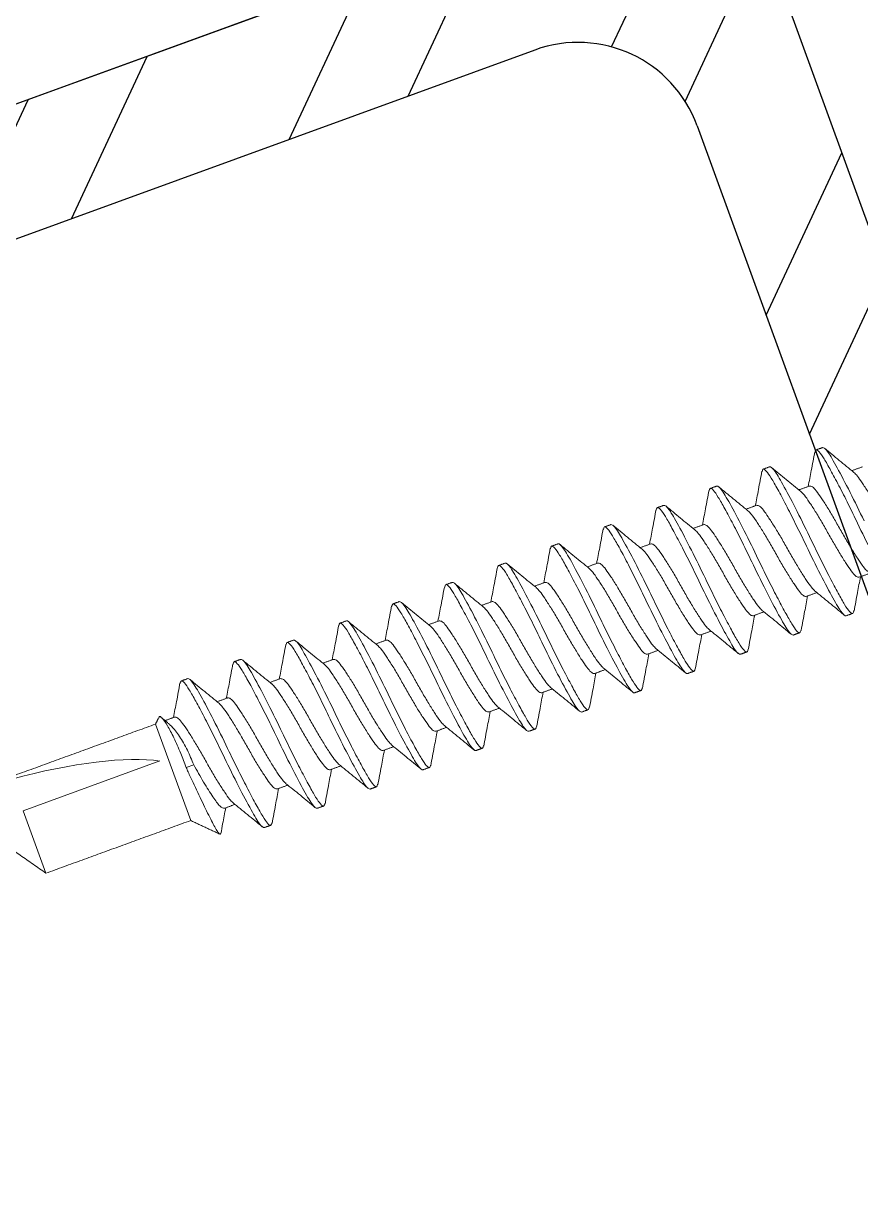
# Model space of a CAD drawing. Header units: inches. Extents: x -154 to 13, y 2 to 55.
# Drawn here: x -141.984 to -141.157, y 32.151 to 33.295 of the extents above; entities that cross this region are included whole.
import ezdxf

# ---------------------------------------------------------------- set-up
doc = ezdxf.new("R2010")
doc.units = ezdxf.units.IN
doc.header["$LTSCALE"] = 2
doc.header["$MEASUREMENT"] = 0
doc.layers.get('0').update_dxf_attribs({"linetype": 'CONTINUOUS'})
doc.layers.add('pattern', color=9, linetype='CONTINUOUS')
doc.layers.add('VELUX_Skylight', color=7, linetype='CONTINUOUS')

# ---------------------------------------------------------------- blocks, each defined once
blk = doc.blocks.new('A$C542E2BF1')
at = {"color": 7, "linetype": 'Continuous', "lineweight": 30}
blk.add_line((0, 0), (2.2335, 0), dxfattribs=at)
blk = doc.blocks.new('A$C4C6D32D1')
at = {"color": 7, "lineweight": 0}
for p, q in [((-1.5625, 0.0507), (-1.5625, -0.0506)), ((-1.7145, 0.015), (-1.7145, -0.0506)), ((-1.5709, 0.015), (-1.7145, 0.015)), ((-1.5488, 0), (-1.5409, 0))]:
    blk.add_line(p, q, dxfattribs=at)
blk.add_ellipse((-1.7399, 0), major_axis=(-0.1906, 0.0098), ratio=0.260774, start_param=3.63627, end_param=4.592496, dxfattribs=at)
for points, knots in [([(-1.526, 0.0806), (-1.5291, 0.0752), (-1.535, 0.0652), (-1.541, 0.0553), (-1.5438, 0.0507)], [0, 0, 0, 0, 0.5342641, 1, 1, 1, 1]), ([(-1.526, 0.08), (-1.5254, 0.0809), (-1.524, 0.0831), (-1.5218, 0.08), (-1.5197, 0.0718), (-1.5175, 0.0587), (-1.515, 0.0415), (-1.5126, 0.0214), (-1.5111, 0.007), (-1.5104, 0)], [0, 0, 0, 0, 0.106327, 0.257915, 0.404218, 0.550521, 0.702109, 0.853697, 1, 1, 1, 1]), ([(-1.5174, 0.082), (-1.5161, 0.082), (-1.5149, 0.0797), (-1.5133, 0.0736), (-1.5128, 0.0712), (-1.5117, 0.0654), (-1.5111, 0.062), (-1.5094, 0.0507), (-1.5081, 0.0413), (-1.5057, 0.021), (-1.5045, 0.0103), (-1.5035, 0)], [0, 0, 0, 0, 0.25, 0.25, 0.375, 0.375, 0.5, 0.5, 0.75, 0.75, 1, 1, 1, 1]), ([(-1.4964, 0.0481), (-1.4996, 0.0535), (-1.5061, 0.0642), (-1.5124, 0.0751), (-1.5156, 0.0805)], [0, 0, 0, 0, 0.496989, 1, 1, 1, 1]), ([(-1.4704, 0.0806), (-1.4736, 0.0753), (-1.4795, 0.0652), (-1.4854, 0.0553), (-1.4882, 0.0507)], [0, 0, 0, 0, 0.5340641, 1, 1, 1, 1]), ([(-1.4704, 0.08), (-1.4699, 0.0809), (-1.4685, 0.0831), (-1.4663, 0.08), (-1.4641, 0.0718), (-1.4619, 0.0587), (-1.4595, 0.0415), (-1.457, 0.0214), (-1.4555, 0.007), (-1.4548, 0)], [0, 0, 0, 0, 0.105932, 0.257587, 0.403955, 0.550322, 0.701977, 0.853633, 1, 1, 1, 1]), ([(-1.4618, 0.082), (-1.4606, 0.082), (-1.4593, 0.0797), (-1.4577, 0.0736), (-1.4572, 0.0712), (-1.4561, 0.0654), (-1.4556, 0.062), (-1.4538, 0.0507), (-1.4525, 0.0413), (-1.4501, 0.021), (-1.4489, 0.0103), (-1.4479, 0)], [0, 0, 0, 0, 0.25, 0.25, 0.375, 0.375, 0.5, 0.5, 0.75, 0.75, 1, 1, 1, 1]), ([(-1.4408, 0.0481), (-1.444, 0.0535), (-1.4505, 0.0642), (-1.4569, 0.0751), (-1.4601, 0.0805)], [0, 0, 0, 0, 0.496935, 1, 1, 1, 1]), ([(-1.4149, 0.0806), (-1.418, 0.0753), (-1.4239, 0.0652), (-1.4299, 0.0553), (-1.4326, 0.0507)], [0, 0, 0, 0, 0.533864, 1, 1, 1, 1]), ([(-1.4149, 0.08), (-1.4143, 0.0809), (-1.4129, 0.0831), (-1.4107, 0.08), (-1.4085, 0.0718), (-1.4064, 0.0587), (-1.4039, 0.0415), (-1.4014, 0.0214), (-1.4, 0.007), (-1.3993, 0)], [0, 0, 0, 0, 0.105536, 0.257259, 0.403691, 0.550123, 0.701845, 0.853568, 1, 1, 1, 1]), ([(-1.4063, 0.082), (-1.405, 0.082), (-1.4038, 0.0797), (-1.4021, 0.0736), (-1.4016, 0.0712), (-1.4006, 0.0654), (-1.4, 0.062), (-1.3983, 0.0507), (-1.397, 0.0413), (-1.3945, 0.021), (-1.3934, 0.0103), (-1.3924, 0)], [0, 0, 0, 0, 0.25, 0.25, 0.375, 0.375, 0.5, 0.5, 0.75, 0.75, 1, 1, 1, 1]), ([(-1.3853, 0.0481), (-1.3885, 0.0535), (-1.3949, 0.0641), (-1.4012, 0.0749), (-1.4044, 0.0803)], [0, 0, 0, 0, 0.497564, 1, 1, 1, 1]), ([(-1.3593, 0.0806), (-1.3624, 0.0753), (-1.3683, 0.0652), (-1.3743, 0.0553), (-1.3771, 0.0507)], [0, 0, 0, 0, 0.5338093, 1, 1, 1, 1]), ([(-1.3593, 0.08), (-1.3587, 0.0809), (-1.3574, 0.0831), (-1.3551, 0.08), (-1.353, 0.0718), (-1.3508, 0.0587), (-1.3483, 0.0415), (-1.3459, 0.0214), (-1.3444, 0.007), (-1.3437, 0)], [0, 0, 0, 0, 0.105263, 0.257032, 0.403509, 0.549986, 0.701754, 0.853523, 1, 1, 1, 1]), ([(-1.3507, 0.082), (-1.3495, 0.082), (-1.3482, 0.0797), (-1.3466, 0.0736), (-1.3461, 0.0712), (-1.345, 0.0654), (-1.3445, 0.062), (-1.3427, 0.0507), (-1.3414, 0.0413), (-1.339, 0.021), (-1.3378, 0.0103), (-1.3368, 0)], [0, 0, 0, 0, 0.25, 0.25, 0.375, 0.375, 0.5, 0.5, 0.75, 0.75, 1, 1, 1, 1]), ([(-1.3298, 0.0482), (-1.3329, 0.0535), (-1.3393, 0.0642), (-1.3456, 0.0749), (-1.3488, 0.0803)], [0, 0, 0, 0, 0.497802, 1, 1, 1, 1]), ([(-1.3037, 0.0806), (-1.3069, 0.0753), (-1.3128, 0.0652), (-1.3187, 0.0553), (-1.3215, 0.0507)], [0, 0, 0, 0, 0.5337712, 1, 1, 1, 1]), ([(-1.3037, 0.08), (-1.3032, 0.0809), (-1.3018, 0.0831), (-1.2996, 0.08), (-1.2974, 0.0718), (-1.2952, 0.0587), (-1.2928, 0.0415), (-1.2903, 0.0214), (-1.2889, 0.007), (-1.2881, 0)], [0, 0, 0, 0, 0.105006, 0.256818, 0.403337, 0.549856, 0.701669, 0.853481, 1, 1, 1, 1]), ([(-1.2951, 0.082), (-1.2939, 0.082), (-1.2927, 0.0797), (-1.291, 0.0736), (-1.2905, 0.0712), (-1.2895, 0.0654), (-1.2889, 0.062), (-1.2871, 0.0507), (-1.2859, 0.0413), (-1.2834, 0.021), (-1.2823, 0.0103), (-1.2812, 0)], [0, 0, 0, 0, 0.25, 0.25, 0.375, 0.375, 0.5, 0.5, 0.75, 0.75, 1, 1, 1, 1]), ([(-1.2743, 0.0484), (-1.2775, 0.0536), (-1.2838, 0.0642), (-1.2901, 0.0749), (-1.2933, 0.0803)], [0, 0, 0, 0, 0.498047, 1, 1, 1, 1]), ([(-1.2482, 0.0806), (-1.2513, 0.0753), (-1.2572, 0.0652), (-1.2632, 0.0553), (-1.266, 0.0507)], [0, 0, 0, 0, 0.533737, 1, 1, 1, 1]), ([(-1.2482, 0.08), (-1.2476, 0.0809), (-1.2462, 0.0831), (-1.244, 0.08), (-1.2419, 0.0718), (-1.2397, 0.0587), (-1.2372, 0.0415), (-1.2348, 0.0214), (-1.2333, 0.007), (-1.2326, 0)], [0, 0, 0, 0, 0.104754, 0.256609, 0.403169, 0.54973, 0.701585, 0.85344, 1, 1, 1, 1]), ([(-1.2396, 0.082), (-1.2383, 0.082), (-1.2371, 0.0797), (-1.2355, 0.0736), (-1.235, 0.0712), (-1.2339, 0.0654), (-1.2333, 0.062), (-1.2316, 0.0507), (-1.2303, 0.0413), (-1.2279, 0.021), (-1.2267, 0.0103), (-1.2257, 0)], [0, 0, 0, 0, 0.25, 0.25, 0.375, 0.375, 0.5, 0.5, 0.75, 0.75, 1, 1, 1, 1]), ([(-1.2188, 0.0485), (-1.222, 0.0538), (-1.2283, 0.0644), (-1.2346, 0.075), (-1.2378, 0.0804)], [0, 0, 0, 0, 0.498225, 1, 1, 1, 1]), ([(-1.1926, 0.0806), (-1.1957, 0.0753), (-1.2017, 0.0653), (-1.2076, 0.0553), (-1.2104, 0.0507)], [0, 0, 0, 0, 0.533706, 1, 1, 1, 1]), ([(-1.1926, 0.08), (-1.192, 0.0809), (-1.1907, 0.0831), (-1.1885, 0.08), (-1.1863, 0.0718), (-1.1841, 0.0587), (-1.1817, 0.0415), (-1.1792, 0.0214), (-1.1777, 0.007), (-1.177, 0)], [0, 0, 0, 0, 0.104508, 0.256404, 0.403005, 0.549606, 0.701503, 0.853399, 1, 1, 1, 1]), ([(-1.184, 0.082), (-1.1828, 0.082), (-1.1815, 0.0797), (-1.1799, 0.0736), (-1.1794, 0.0712), (-1.1783, 0.0654), (-1.1778, 0.062), (-1.176, 0.0507), (-1.1747, 0.0413), (-1.1723, 0.021), (-1.1711, 0.0103), (-1.1701, 0)], [0, 0, 0, 0, 0.25, 0.25, 0.375, 0.375, 0.5, 0.5, 0.75, 0.75, 1, 1, 1, 1]), ([(-1.1633, 0.0487), (-1.1665, 0.0539), (-1.1728, 0.0645), (-1.1791, 0.0752), (-1.1823, 0.0805)], [0, 0, 0, 0, 0.498312, 1, 1, 1, 1]), ([(-1.137, 0.0807), (-1.1402, 0.0753), (-1.1461, 0.0653), (-1.1521, 0.0553), (-1.1548, 0.0507)], [0, 0, 0, 0, 0.533678, 1, 1, 1, 1]), ([(-1.137, 0.08), (-1.1365, 0.0809), (-1.1351, 0.0831), (-1.1329, 0.08), (-1.1307, 0.0718), (-1.1286, 0.0587), (-1.1261, 0.0415), (-1.1236, 0.0214), (-1.1222, 0.007), (-1.1215, 0)], [0, 0, 0, 0, 0.104267, 0.256205, 0.402845, 0.549485, 0.701422, 0.85336, 1, 1, 1, 1]), ([(-1.1285, 0.082), (-1.1272, 0.082), (-1.126, 0.0797), (-1.1243, 0.0736), (-1.1238, 0.0712), (-1.1228, 0.0654), (-1.1222, 0.062), (-1.1205, 0.0507), (-1.1192, 0.0413), (-1.1167, 0.021), (-1.1156, 0.0103), (-1.1146, 0)], [0, 0, 0, 0, 0.25, 0.25, 0.375, 0.375, 0.5, 0.5, 0.75, 0.75, 1, 1, 1, 1]), ([(-1.1078, 0.0487), (-1.111, 0.054), (-1.1174, 0.0646), (-1.1236, 0.0753), (-1.1268, 0.0807)], [0, 0, 0, 0, 0.49824, 1, 1, 1, 1]), ([(-1.0815, 0.0807), (-1.0846, 0.0753), (-1.0905, 0.0653), (-1.0965, 0.0553), (-1.0993, 0.0507)], [0, 0, 0, 0, 0.533656, 1, 1, 1, 1]), ([(-1.0815, 0.08), (-1.0809, 0.0809), (-1.0796, 0.0831), (-1.0773, 0.08), (-1.0752, 0.0718), (-1.073, 0.0587), (-1.0705, 0.0415), (-1.0681, 0.0214), (-1.0666, 0.007), (-1.0659, 0)], [0, 0, 0, 0, 0.104032, 0.256009, 0.402688, 0.549366, 0.701344, 0.853322, 1, 1, 1, 1]), ([(-1.0729, 0.082), (-1.0717, 0.082), (-1.0704, 0.0797), (-1.0688, 0.0736), (-1.0683, 0.0712), (-1.0672, 0.0654), (-1.0667, 0.062), (-1.0649, 0.0507), (-1.0636, 0.0413), (-1.0612, 0.021), (-1.06, 0.0103), (-1.059, 0)], [0, 0, 0, 0, 0.25, 0.25, 0.375, 0.375, 0.5, 0.5, 0.75, 0.75, 1, 1, 1, 1]), ([(-1.0523, 0.0487), (-1.0555, 0.054), (-1.0618, 0.0647), (-1.0681, 0.0754), (-1.0713, 0.0807)], [0, 0, 0, 0, 0.4980502, 1, 1, 1, 1]), ([(-1.0259, 0.0807), (-1.0291, 0.0753), (-1.035, 0.0653), (-1.0409, 0.0553), (-1.0437, 0.0507)], [0, 0, 0, 0, 0.5336357, 1, 1, 1, 1]), ([(-1.0259, 0.08), (-1.0254, 0.0809), (-1.024, 0.0831), (-1.0218, 0.08), (-1.0196, 0.0718), (-1.0174, 0.0587), (-1.015, 0.0415), (-1.0125, 0.0214), (-1.0111, 0.007), (-1.0103, 0)], [0, 0, 0, 0, 0.103802, 0.255819, 0.402535, 0.549251, 0.701267, 0.853284, 1, 1, 1, 1]), ([(-1.0173, 0.082), (-1.0161, 0.082), (-1.0149, 0.0797), (-1.0132, 0.0736), (-1.0127, 0.0712), (-1.0117, 0.0654), (-1.0111, 0.062), (-1.0093, 0.0507), (-1.0081, 0.0413), (-1.0056, 0.021), (-1.0045, 0.0103), (-1.0034, 0)], [0, 0, 0, 0, 0.25, 0.25, 0.375, 0.375, 0.5, 0.5, 0.75, 0.75, 1, 1, 1, 1]), ([(-0.9967, 0.0487), (-0.9999, 0.054), (-1.0063, 0.0647), (-1.0126, 0.0754), (-1.0157, 0.0808)], [0, 0, 0, 0, 0.4978349, 1, 1, 1, 1]), ([(-0.9703, 0.0807), (-0.9735, 0.0753), (-0.9794, 0.0653), (-0.9854, 0.0553), (-0.9882, 0.0507)], [0, 0, 0, 0, 0.53362, 1, 1, 1, 1]), ([(-0.9703, 0.08), (-0.9698, 0.0809), (-0.9684, 0.0831), (-0.9662, 0.08), (-0.9641, 0.0718), (-0.9619, 0.0587), (-0.9594, 0.0415), (-0.957, 0.0214), (-0.9555, 0.007), (-0.9548, 0)], [0, 0, 0, 0, 0.103579, 0.255633, 0.402386, 0.549138, 0.701193, 0.853247, 1, 1, 1, 1]), ([(-0.9618, 0.082), (-0.9605, 0.082), (-0.9593, 0.0797), (-0.9577, 0.0736), (-0.9572, 0.0712), (-0.9561, 0.0654), (-0.9555, 0.062), (-0.9538, 0.0507), (-0.9525, 0.0413), (-0.9501, 0.021), (-0.9489, 0.0103), (-0.9479, 0)], [0, 0, 0, 0, 0.25, 0.25, 0.375, 0.375, 0.5, 0.5, 0.75, 0.75, 1, 1, 1, 1]), ([(-0.9411, 0.0486), (-0.9443, 0.054), (-0.9507, 0.0646), (-0.957, 0.0754), (-0.9602, 0.0808)], [0, 0, 0, 0, 0.4976092, 1, 1, 1, 1]), ([(-0.9148, 0.0807), (-0.9179, 0.0753), (-0.9238, 0.0653), (-0.9298, 0.0553), (-0.9326, 0.0507)], [0, 0, 0, 0, 0.533608, 1, 1, 1, 1]), ([(-0.9148, 0.08), (-0.9142, 0.0809), (-0.9129, 0.0831), (-0.9107, 0.08), (-0.9085, 0.0718), (-0.9063, 0.0587), (-0.9039, 0.0415), (-0.9014, 0.0214), (-0.8999, 0.007), (-0.8992, 0)], [0, 0, 0, 0, 0.1033609, 0.2554523, 0.4022406, 0.5490289, 0.7011203, 0.8532117, 1, 1, 1, 1]), ([(-0.9062, 0.082), (-0.905, 0.082), (-0.9037, 0.0797), (-0.9021, 0.0736), (-0.9016, 0.0712), (-0.9005, 0.0654), (-0.9, 0.062), (-0.8982, 0.0507), (-0.8969, 0.0413), (-0.8945, 0.021), (-0.8933, 0.0103), (-0.8923, 0)], [0, 0, 0, 0, 0.25, 0.25, 0.375, 0.375, 0.5, 0.5, 0.75, 0.75, 1, 1, 1, 1]), ([(-0.8855, 0.0485), (-0.8887, 0.0539), (-0.8951, 0.0646), (-0.9014, 0.0753), (-0.9046, 0.0807)], [0, 0, 0, 0, 0.497395, 1, 1, 1, 1]), ([(-0.8592, 0.0807), (-0.8624, 0.0753), (-0.8683, 0.0653), (-0.8743, 0.0553), (-0.877, 0.0507)], [0, 0, 0, 0, 0.533599, 1, 1, 1, 1]), ([(-0.8592, 0.08), (-0.8587, 0.0809), (-0.8573, 0.0831), (-0.8551, 0.08), (-0.8529, 0.0718), (-0.8508, 0.0587), (-0.8483, 0.0415), (-0.8458, 0.0214), (-0.8444, 0.007), (-0.8437, 0)], [0, 0, 0, 0, 0.103149, 0.255276, 0.402099, 0.548922, 0.70105, 0.853177, 1, 1, 1, 1]), ([(-0.8507, 0.082), (-0.8494, 0.082), (-0.8482, 0.0797), (-0.8465, 0.0736), (-0.846, 0.0712), (-0.845, 0.0654), (-0.8444, 0.062), (-0.8427, 0.0507), (-0.8414, 0.0413), (-0.8389, 0.021), (-0.8378, 0.0103), (-0.8368, 0)], [0, 0, 0, 0, 0.25, 0.25, 0.375, 0.375, 0.5, 0.5, 0.75, 0.75, 1, 1, 1, 1]), ([(-0.8299, 0.0484), (-0.833, 0.0538), (-0.8395, 0.0645), (-0.8458, 0.0753), (-0.849, 0.0807)], [0, 0, 0, 0, 0.497311, 1, 1, 1, 1]), ([(-1.5488, 0), (-1.5489, 0.0051), (-1.549, 0.0163), (-1.5501, 0.0323), (-1.552, 0.046), (-1.5543, 0.0543), (-1.5562, 0.0574), (-1.5572, 0.0555), (-1.5574, 0.0551)], [0, 0, 0, 0, 0.158412, 0.349222, 0.542809, 0.74118, 0.943949, 1, 1, 1, 1]), ([(-1.5174, -0.0481), (-1.518, -0.0469), (-1.5194, -0.0441), (-1.5214, -0.0362), (-1.5239, -0.0256), (-1.5263, -0.0132), (-1.5285, 0), (-1.5307, 0.0132), (-1.5331, 0.0256), (-1.5356, 0.0363), (-1.5377, 0.0443), (-1.5399, 0.0496), (-1.5416, 0.0503), (-1.5424, 0.0507)], [0, 0, 0, 0, 0.0767339, 0.1673627, 0.2613871, 0.3554116, 0.4460403, 0.5366691, 0.6306936, 0.724718, 0.8153468, 0.9059755, 1, 1, 1, 1]), ([(-1.4965, 0.048), (-1.4959, 0.0468), (-1.4945, 0.0441), (-1.4925, 0.0362), (-1.49, 0.0256), (-1.4876, 0.0132), (-1.4854, 0), (-1.4832, -0.0132), (-1.4808, -0.0256), (-1.4783, -0.0363), (-1.4761, -0.0443), (-1.4739, -0.0496), (-1.4723, -0.0503), (-1.4715, -0.0506)], [0, 0, 0, 0, 0.075521, 0.166269, 0.260417, 0.354565, 0.445313, 0.53606, 0.630208, 0.724356, 0.815104, 0.905852, 1, 1, 1, 1]), ([(-1.4618, -0.0481), (-1.4624, -0.0468), (-1.4638, -0.0441), (-1.4658, -0.0362), (-1.4683, -0.0256), (-1.4707, -0.0132), (-1.4729, 0), (-1.4751, 0.0132), (-1.4776, 0.0256), (-1.48, 0.0363), (-1.4822, 0.0443), (-1.4844, 0.0496), (-1.486, 0.0503), (-1.4868, 0.0507)], [0, 0, 0, 0, 0.07659, 0.167233, 0.261272, 0.355311, 0.445954, 0.536597, 0.630636, 0.724675, 0.815318, 0.905961, 1, 1, 1, 1]), ([(-1.4409, 0.048), (-1.4403, 0.0468), (-1.439, 0.0441), (-1.4369, 0.0362), (-1.4345, 0.0256), (-1.432, 0.0132), (-1.4298, 0), (-1.4276, -0.0132), (-1.4252, -0.0256), (-1.4228, -0.0363), (-1.4206, -0.0443), (-1.4184, -0.0496), (-1.4168, -0.0503), (-1.4159, -0.0506)], [0, 0, 0, 0, 0.075067, 0.165859, 0.260053, 0.354248, 0.44504, 0.535832, 0.630027, 0.724221, 0.815013, 0.905806, 1, 1, 1, 1]), ([(-1.4063, -0.0481), (-1.4069, -0.0468), (-1.4082, -0.0441), (-1.4103, -0.0362), (-1.4127, -0.0256), (-1.4152, -0.0132), (-1.4174, 0), (-1.4196, 0.0132), (-1.422, 0.0256), (-1.4244, 0.0363), (-1.4266, 0.0443), (-1.4288, 0.0496), (-1.4304, 0.0503), (-1.4313, 0.0507)], [0, 0, 0, 0, 0.076461, 0.167116, 0.261168, 0.355221, 0.445876, 0.536532, 0.630584, 0.724637, 0.815292, 0.905948, 1, 1, 1, 1]), ([(-1.3853, 0.048), (-1.3847, 0.0468), (-1.3834, 0.0441), (-1.3814, 0.0362), (-1.3789, 0.0256), (-1.3765, 0.0132), (-1.3743, 0), (-1.3721, -0.0132), (-1.3696, -0.0256), (-1.3672, -0.0363), (-1.365, -0.0443), (-1.3628, -0.0496), (-1.3612, -0.0503), (-1.3604, -0.0506)], [0, 0, 0, 0, 0.074922, 0.165729, 0.259938, 0.354147, 0.444953, 0.53576, 0.629969, 0.724178, 0.814984, 0.905791, 1, 1, 1, 1]), ([(-1.3507, -0.0481), (-1.3513, -0.0468), (-1.3527, -0.0441), (-1.3547, -0.0362), (-1.3572, -0.0256), (-1.3596, -0.0132), (-1.3618, 0), (-1.364, 0.0132), (-1.3664, 0.0256), (-1.3689, 0.0363), (-1.3711, 0.0443), (-1.3733, 0.0496), (-1.3749, 0.0503), (-1.3757, 0.0507)], [0, 0, 0, 0, 0.076343, 0.16701, 0.261074, 0.355138, 0.445806, 0.536473, 0.630537, 0.724601, 0.815269, 0.905936, 1, 1, 1, 1]), ([(-1.3298, 0.0481), (-1.3292, 0.0468), (-1.3278, 0.0441), (-1.3258, 0.0362), (-1.3233, 0.0256), (-1.3209, 0.0132), (-1.3187, 0), (-1.3165, -0.0132), (-1.3141, -0.0256), (-1.3116, -0.0363), (-1.3094, -0.0443), (-1.3073, -0.0496), (-1.3056, -0.0503), (-1.3048, -0.0506)], [0, 0, 0, 0, 0.0765627, 0.1672083, 0.2612502, 0.355292, 0.4459376, 0.5365832, 0.6306251, 0.724667, 0.8153125, 0.9059581, 1, 1, 1, 1]), ([(-1.2951, -0.0481), (-1.2958, -0.0468), (-1.2971, -0.0441), (-1.2992, -0.0362), (-1.3016, -0.0256), (-1.3041, -0.0132), (-1.3063, 0), (-1.3084, 0.0132), (-1.3109, 0.0256), (-1.3133, 0.0363), (-1.3155, 0.0443), (-1.3177, 0.0496), (-1.3193, 0.0503), (-1.3201, 0.0507)], [0, 0, 0, 0, 0.076229, 0.166907, 0.260983, 0.355059, 0.445737, 0.536416, 0.630492, 0.724567, 0.815246, 0.905924, 1, 1, 1, 1]), ([(-1.2743, 0.0483), (-1.2737, 0.047), (-1.2723, 0.0442), (-1.2702, 0.0362), (-1.2678, 0.0256), (-1.2653, 0.0132), (-1.2631, 0), (-1.261, -0.0132), (-1.2585, -0.0256), (-1.2561, -0.0363), (-1.2539, -0.0443), (-1.2517, -0.0496), (-1.2501, -0.0503), (-1.2493, -0.0506)], [0, 0, 0, 0, 0.079274, 0.169654, 0.263419, 0.357185, 0.447565, 0.537944, 0.63171, 0.725475, 0.815855, 0.906234, 1, 1, 1, 1]), ([(-1.2396, -0.0481), (-1.2402, -0.0468), (-1.2416, -0.0441), (-1.2436, -0.0362), (-1.2461, -0.0256), (-1.2485, -0.0132), (-1.2507, 0), (-1.2529, 0.0132), (-1.2553, 0.0256), (-1.2578, 0.0363), (-1.2599, 0.0443), (-1.2621, 0.0496), (-1.2638, 0.0503), (-1.2646, 0.0507)], [0, 0, 0, 0, 0.07612, 0.166809, 0.260896, 0.354983, 0.445672, 0.536361, 0.630448, 0.724535, 0.815224, 0.905913, 1, 1, 1, 1]), ([(-1.2189, 0.0484), (-1.2182, 0.0471), (-1.2168, 0.0443), (-1.2147, 0.0362), (-1.2122, 0.0256), (-1.2098, 0.0132), (-1.2076, 0), (-1.2054, -0.0132), (-1.203, -0.0256), (-1.2005, -0.0363), (-1.1983, -0.0443), (-1.1961, -0.0496), (-1.1945, -0.0503), (-1.1937, -0.0506)], [0, 0, 0, 0, 0.082477, 0.172542, 0.265982, 0.359421, 0.449486, 0.539551, 0.632991, 0.72643, 0.816495, 0.90656, 1, 1, 1, 1]), ([(-1.184, -0.0481), (-1.1846, -0.0468), (-1.186, -0.0441), (-1.188, -0.0362), (-1.1905, -0.0256), (-1.1929, -0.0132), (-1.1951, 0), (-1.1973, 0.0132), (-1.1998, 0.0256), (-1.2022, 0.0363), (-1.2044, 0.0443), (-1.2066, 0.0496), (-1.2082, 0.0503), (-1.209, 0.0507)], [0, 0, 0, 0, 0.076016, 0.166715, 0.260812, 0.35491, 0.445609, 0.536309, 0.630406, 0.724504, 0.815203, 0.905902, 1, 1, 1, 1]), ([(-1.1634, 0.0487), (-1.1627, 0.0473), (-1.1612, 0.0444), (-1.1591, 0.0362), (-1.1567, 0.0256), (-1.1542, 0.0132), (-1.152, 0), (-1.1498, -0.0132), (-1.1474, -0.0256), (-1.145, -0.0363), (-1.1428, -0.0443), (-1.1406, -0.0496), (-1.139, -0.0503), (-1.1381, -0.0506)], [0, 0, 0, 0, 0.085894, 0.175624, 0.268715, 0.361807, 0.451537, 0.541266, 0.634358, 0.727449, 0.817179, 0.906908, 1, 1, 1, 1]), ([(-1.1285, -0.048), (-1.1291, -0.0468), (-1.1304, -0.0441), (-1.1325, -0.0362), (-1.1349, -0.0256), (-1.1374, -0.0132), (-1.1396, 0), (-1.1418, 0.0132), (-1.1442, 0.0256), (-1.1466, 0.0363), (-1.1488, 0.0443), (-1.151, 0.0496), (-1.1526, 0.0503), (-1.1535, 0.0507)], [0, 0, 0, 0, 0.075916, 0.166625, 0.260733, 0.35484, 0.445549, 0.536259, 0.630366, 0.724474, 0.815183, 0.905892, 1, 1, 1, 1]), ([(-1.1079, 0.0488), (-1.1072, 0.0473), (-1.1057, 0.0445), (-1.1036, 0.0362), (-1.1011, 0.0256), (-1.0987, 0.0132), (-1.0965, 0), (-1.0943, -0.0132), (-1.0918, -0.0256), (-1.0894, -0.0363), (-1.0872, -0.0443), (-1.085, -0.0496), (-1.0834, -0.0503), (-1.0826, -0.0506)], [0, 0, 0, 0, 0.08798, 0.177505, 0.270384, 0.363263, 0.452788, 0.542313, 0.635192, 0.728071, 0.817596, 0.907121, 1, 1, 1, 1]), ([(-1.0729, -0.048), (-1.0735, -0.0468), (-1.0749, -0.0441), (-1.0769, -0.0362), (-1.0794, -0.0256), (-1.0818, -0.0132), (-1.084, 0), (-1.0862, 0.0132), (-1.0886, 0.0256), (-1.0911, 0.0363), (-1.0933, 0.0443), (-1.0955, 0.0496), (-1.0971, 0.0503), (-1.0979, 0.0507)], [0, 0, 0, 0, 0.075821, 0.166539, 0.260657, 0.354774, 0.445492, 0.536211, 0.630328, 0.724446, 0.815164, 0.905883, 1, 1, 1, 1]), ([(-1.0523, 0.0488), (-1.0516, 0.0473), (-1.0501, 0.0445), (-1.048, 0.0362), (-1.0455, 0.0256), (-1.0431, 0.0132), (-1.0409, 0), (-1.0387, -0.0132), (-1.0363, -0.0256), (-1.0338, -0.0363), (-1.0316, -0.0443), (-1.0295, -0.0496), (-1.0278, -0.0503), (-1.027, -0.0506)], [0, 0, 0, 0, 0.0879838, 0.1775083, 0.2703871, 0.3632658, 0.4527903, 0.5423147, 0.6351935, 0.7280723, 0.8175968, 0.9071212, 1, 1, 1, 1]), ([(-1.0174, -0.048), (-1.018, -0.0468), (-1.0193, -0.0441), (-1.0214, -0.0362), (-1.0238, -0.0256), (-1.0263, -0.0132), (-1.0285, 0), (-1.0306, 0.0132), (-1.0331, 0.0256), (-1.0355, 0.0363), (-1.0377, 0.0443), (-1.0399, 0.0496), (-1.0415, 0.0503), (-1.0423, 0.0507)], [0, 0, 0, 0, 0.075731, 0.166458, 0.260584, 0.354711, 0.445438, 0.536166, 0.630292, 0.724419, 0.815146, 0.905873, 1, 1, 1, 1]), ([(-0.9967, 0.0487), (-0.996, 0.0473), (-0.9946, 0.0444), (-0.9924, 0.0362), (-0.99, 0.0256), (-0.9875, 0.0132), (-0.9853, 0), (-0.9832, -0.0132), (-0.9807, -0.0256), (-0.9783, -0.0363), (-0.9761, -0.0443), (-0.9739, -0.0496), (-0.9723, -0.0503), (-0.9715, -0.0506)], [0, 0, 0, 0, 0.087293, 0.176885, 0.269834, 0.362783, 0.452376, 0.541968, 0.634917, 0.727866, 0.817459, 0.907051, 1, 1, 1, 1]), ([(-0.9618, -0.048), (-0.9624, -0.0468), (-0.9638, -0.0441), (-0.9658, -0.0362), (-0.9683, -0.0256), (-0.9707, -0.0132), (-0.9729, 0), (-0.9751, 0.0132), (-0.9775, 0.0256), (-0.98, 0.0363), (-0.9821, 0.0443), (-0.9843, 0.0496), (-0.986, 0.0503), (-0.9868, 0.0507)], [0, 0, 0, 0, 0.0756451, 0.1663807, 0.2605161, 0.3546514, 0.4453871, 0.5361227, 0.6302581, 0.7243934, 0.815129, 0.9058647, 1, 1, 1, 1]), ([(-0.9411, 0.0486), (-0.9404, 0.0472), (-0.939, 0.0444), (-0.9369, 0.0362), (-0.9344, 0.0256), (-0.932, 0.0132), (-0.9298, 0), (-0.9276, -0.0132), (-0.9252, -0.0256), (-0.9227, -0.0363), (-0.9205, -0.0443), (-0.9183, -0.0496), (-0.9167, -0.0503), (-0.9159, -0.0506)], [0, 0, 0, 0, 0.085619, 0.175375, 0.268495, 0.361615, 0.451371, 0.541128, 0.634247, 0.727367, 0.817124, 0.90688, 1, 1, 1, 1]), ([(-0.9062, -0.048), (-0.9069, -0.0468), (-0.9082, -0.0441), (-0.9102, -0.0362), (-0.9127, -0.0256), (-0.9151, -0.0132), (-0.9173, 0), (-0.9195, 0.0132), (-0.922, 0.0256), (-0.9244, 0.0363), (-0.9266, 0.0443), (-0.9288, 0.0496), (-0.9304, 0.0503), (-0.9312, 0.0507)], [0, 0, 0, 0, 0.075565, 0.166308, 0.260452, 0.354595, 0.445339, 0.536082, 0.630226, 0.724369, 0.815113, 0.905856, 1, 1, 1, 1]), ([(-0.8855, 0.0485), (-0.8848, 0.0471), (-0.8834, 0.0443), (-0.8813, 0.0362), (-0.8789, 0.0256), (-0.8764, 0.0132), (-0.8742, 0), (-0.872, -0.0132), (-0.8696, -0.0256), (-0.8672, -0.0363), (-0.865, -0.0443), (-0.8628, -0.0496), (-0.8612, -0.0503), (-0.8603, -0.0506)], [0, 0, 0, 0, 0.083295, 0.17328, 0.266636, 0.359992, 0.449977, 0.539962, 0.633318, 0.726674, 0.816659, 0.906644, 1, 1, 1, 1]), ([(-0.8507, -0.048), (-0.8513, -0.0468), (-0.8526, -0.0441), (-0.8547, -0.0362), (-0.8571, -0.0256), (-0.8596, -0.0132), (-0.8618, 0), (-0.864, 0.0132), (-0.8664, 0.0256), (-0.8688, 0.0363), (-0.871, 0.0443), (-0.8732, 0.0496), (-0.8748, 0.0503), (-0.8757, 0.0507)], [0, 0, 0, 0, 0.075489, 0.16624, 0.260391, 0.354542, 0.445293, 0.536044, 0.630196, 0.724347, 0.815098, 0.905849, 1, 1, 1, 1]), ([(-0.8299, 0.0484), (-0.8292, 0.047), (-0.8278, 0.0443), (-0.8258, 0.0362), (-0.8233, 0.0256), (-0.8209, 0.0132), (-0.8187, 0), (-0.8165, -0.0132), (-0.814, -0.0256), (-0.8116, -0.0363), (-0.8094, -0.0443), (-0.8072, -0.0496), (-0.8056, -0.0503), (-0.8048, -0.0506)], [0, 0, 0, 0, 0.081247, 0.171433, 0.264997, 0.358562, 0.448748, 0.538934, 0.632499, 0.726064, 0.816249, 0.906435, 1, 1, 1, 1]), ([(-1.55, 0.0457), (-1.5495, 0.0449), (-1.5476, 0.0421), (-1.5445, 0.0317), (-1.5415, 0.0166), (-1.5411, 0.0053), (-1.5409, 0)], [0, 0, 0, 0, 0.130328, 0.432198, 0.731113, 1, 1, 1, 1]), ([(-1.54, -0.0729), (-1.5403, -0.0726), (-1.5408, -0.0721), (-1.5417, -0.0688), (-1.5426, -0.0635), (-1.5435, -0.0563), (-1.5445, -0.0476), (-1.5455, -0.0376), (-1.5465, -0.0272), (-1.5475, -0.016), (-1.5483, -0.0069), (-1.5487, -0.0015), (-1.5488, 0)], [0, 0, 0, 0, 0.078592, 0.190883, 0.306431, 0.41875, 0.53482, 0.639735, 0.747792, 0.851127, 0.957458, 1, 1, 1, 1]), ([(-1.5409, 0), (-1.5399, -0.0063), (-1.5388, -0.013), (-1.5363, -0.0255), (-1.5351, -0.0313), (-1.5333, -0.0383), (-1.5327, -0.0404), (-1.5317, -0.044), (-1.5312, -0.0455), (-1.5295, -0.0492), (-1.5283, -0.0506), (-1.5271, -0.0506)], [0, 0, 0, 0, 0.25, 0.25, 0.5, 0.5, 0.625, 0.625, 0.75, 0.75, 1, 1, 1, 1]), ([(-1.5104, 0), (-1.5094, -0.0102), (-1.5082, -0.021), (-1.5058, -0.0413), (-1.5045, -0.0506), (-1.5027, -0.062), (-1.5022, -0.0654), (-1.5011, -0.0712), (-1.5006, -0.0736), (-1.499, -0.0797), (-1.4977, -0.082), (-1.4965, -0.082)], [0, 0, 0, 0, 0.25, 0.25, 0.5, 0.5, 0.625, 0.625, 0.75, 0.75, 1, 1, 1, 1]), ([(-1.5035, 0), (-1.5028, -0.007), (-1.5013, -0.0213), (-1.4989, -0.0415), (-1.4964, -0.0587), (-1.4942, -0.0718), (-1.4921, -0.08), (-1.4899, -0.0831), (-1.4885, -0.0809), (-1.488, -0.0801)], [0, 0, 0, 0, 0.1470453, 0.2994031, 0.4517608, 0.5988061, 0.7458514, 0.8982092, 1, 1, 1, 1]), ([(-1.4548, 0), (-1.4538, -0.0102), (-1.4527, -0.021), (-1.4502, -0.0413), (-1.4489, -0.0506), (-1.4472, -0.062), (-1.4466, -0.0654), (-1.4456, -0.0712), (-1.4451, -0.0736), (-1.4434, -0.0797), (-1.4422, -0.082), (-1.4409, -0.082)], [0, 0, 0, 0, 0.25, 0.25, 0.5, 0.5, 0.625, 0.625, 0.75, 0.75, 1, 1, 1, 1]), ([(-1.4479, 0), (-1.4472, -0.007), (-1.4458, -0.0213), (-1.4433, -0.0415), (-1.4408, -0.0587), (-1.4387, -0.0718), (-1.4365, -0.0799), (-1.4343, -0.0831), (-1.433, -0.0809), (-1.4324, -0.0801)], [0, 0, 0, 0, 0.147303, 0.299928, 0.452553, 0.599856, 0.747159, 0.899784, 1, 1, 1, 1]), ([(-1.3993, 0), (-1.3983, -0.0102), (-1.3971, -0.021), (-1.3947, -0.0413), (-1.3934, -0.0506), (-1.3916, -0.062), (-1.3911, -0.0654), (-1.39, -0.0712), (-1.3895, -0.0736), (-1.3879, -0.0797), (-1.3866, -0.082), (-1.3854, -0.082)], [0, 0, 0, 0, 0.25, 0.25, 0.5, 0.5, 0.625, 0.625, 0.75, 0.75, 1, 1, 1, 1]), ([(-1.3924, 0), (-1.3917, -0.007), (-1.3902, -0.0213), (-1.3877, -0.0415), (-1.3853, -0.0587), (-1.3831, -0.0718), (-1.3809, -0.0799), (-1.3788, -0.0831), (-1.3774, -0.081), (-1.3769, -0.0801)], [0, 0, 0, 0, 0.147349, 0.300022, 0.452695, 0.600044, 0.747393, 0.900066, 1, 1, 1, 1]), ([(-1.3437, 0), (-1.3427, -0.0102), (-1.3415, -0.021), (-1.3391, -0.0413), (-1.3378, -0.0506), (-1.3361, -0.062), (-1.3355, -0.0654), (-1.3344, -0.0712), (-1.3339, -0.0736), (-1.3323, -0.0797), (-1.3311, -0.082), (-1.3298, -0.082)], [0, 0, 0, 0, 0.25, 0.25, 0.5, 0.5, 0.625, 0.625, 0.75, 0.75, 1, 1, 1, 1]), ([(-1.3368, 0), (-1.3361, -0.007), (-1.3346, -0.0213), (-1.3322, -0.0415), (-1.3297, -0.0587), (-1.3275, -0.0718), (-1.3254, -0.0799), (-1.3232, -0.0831), (-1.3218, -0.0809), (-1.3213, -0.0801)], [0, 0, 0, 0, 0.147188, 0.299694, 0.4522, 0.599388, 0.746576, 0.899082, 1, 1, 1, 1]), ([(-1.2881, 0), (-1.2871, -0.0102), (-1.286, -0.021), (-1.2835, -0.0413), (-1.2823, -0.0506), (-1.2805, -0.062), (-1.2799, -0.0654), (-1.2789, -0.0712), (-1.2784, -0.0736), (-1.2767, -0.0797), (-1.2755, -0.082), (-1.2743, -0.082)], [0, 0, 0, 0, 0.25, 0.25, 0.5, 0.5, 0.625, 0.625, 0.75, 0.75, 1, 1, 1, 1]), ([(-1.2812, 0), (-1.2805, -0.007), (-1.2791, -0.0213), (-1.2766, -0.0415), (-1.2742, -0.0587), (-1.272, -0.0718), (-1.2698, -0.08), (-1.2676, -0.0831), (-1.2663, -0.0809), (-1.2657, -0.08)], [0, 0, 0, 0, 0.146846, 0.298997, 0.451148, 0.597994, 0.74484, 0.896991, 1, 1, 1, 1]), ([(-1.2326, 0), (-1.2316, -0.0102), (-1.2304, -0.021), (-1.228, -0.0413), (-1.2267, -0.0506), (-1.2249, -0.062), (-1.2244, -0.0654), (-1.2233, -0.0712), (-1.2228, -0.0736), (-1.2212, -0.0797), (-1.2199, -0.082), (-1.2187, -0.082)], [0, 0, 0, 0, 0.25, 0.25, 0.5, 0.5, 0.625, 0.625, 0.75, 0.75, 1, 1, 1, 1]), ([(-1.2257, 0), (-1.225, -0.007), (-1.2235, -0.0213), (-1.2211, -0.0415), (-1.2186, -0.0587), (-1.2164, -0.0718), (-1.2143, -0.08), (-1.212, -0.0831), (-1.2106, -0.0809), (-1.2101, -0.08)], [0, 0, 0, 0, 0.146191, 0.297663, 0.449135, 0.595326, 0.741517, 0.892989, 1, 1, 1, 1]), ([(-1.177, 0), (-1.176, -0.0102), (-1.1749, -0.021), (-1.1724, -0.0413), (-1.1711, -0.0506), (-1.1694, -0.062), (-1.1688, -0.0654), (-1.1678, -0.0712), (-1.1673, -0.0736), (-1.1656, -0.0797), (-1.1644, -0.082), (-1.1631, -0.082)], [0, 0, 0, 0, 0.25, 0.25, 0.5, 0.5, 0.625, 0.625, 0.75, 0.75, 1, 1, 1, 1]), ([(-1.1701, 0), (-1.1694, -0.007), (-1.168, -0.0213), (-1.1655, -0.0415), (-1.163, -0.0587), (-1.1609, -0.0718), (-1.1587, -0.08), (-1.1565, -0.0831), (-1.1551, -0.0809), (-1.1545, -0.0799)], [0, 0, 0, 0, 0.145887, 0.297044, 0.448201, 0.594087, 0.739974, 0.891131, 1, 1, 1, 1]), ([(-1.1215, 0), (-1.1205, -0.0102), (-1.1193, -0.021), (-1.1169, -0.0413), (-1.1156, -0.0506), (-1.1138, -0.062), (-1.1133, -0.0654), (-1.1122, -0.0712), (-1.1117, -0.0736), (-1.1101, -0.0797), (-1.1088, -0.082), (-1.1076, -0.082)], [0, 0, 0, 0, 0.25, 0.25, 0.5, 0.5, 0.625, 0.625, 0.75, 0.75, 1, 1, 1, 1]), ([(-1.1146, 0), (-1.1139, -0.007), (-1.1124, -0.0213), (-1.1099, -0.0415), (-1.1075, -0.0587), (-1.1053, -0.0718), (-1.1031, -0.08), (-1.1009, -0.0831), (-1.0995, -0.0809), (-1.0989, -0.0799)], [0, 0, 0, 0, 0.145746, 0.296757, 0.447768, 0.593514, 0.739259, 0.89027, 1, 1, 1, 1]), ([(-1.0659, 0), (-1.0649, -0.0102), (-1.0637, -0.021), (-1.0613, -0.0413), (-1.06, -0.0506), (-1.0583, -0.062), (-1.0577, -0.0654), (-1.0566, -0.0712), (-1.0561, -0.0736), (-1.0545, -0.0797), (-1.0533, -0.082), (-1.052, -0.082)], [0, 0, 0, 0, 0.25, 0.25, 0.5, 0.5, 0.625, 0.625, 0.75, 0.75, 1, 1, 1, 1]), ([(-1.059, 0), (-1.0583, -0.007), (-1.0568, -0.0213), (-1.0544, -0.0415), (-1.0519, -0.0587), (-1.0497, -0.0718), (-1.0476, -0.08), (-1.0453, -0.0831), (-1.0439, -0.0808), (-1.0433, -0.0798)], [0, 0, 0, 0, 0.1449358, 0.2951077, 0.4452797, 0.5902154, 0.7351512, 0.8853232, 1, 1, 1, 1]), ([(-1.0103, 0), (-1.0093, -0.0102), (-1.0082, -0.021), (-1.0057, -0.0413), (-1.0045, -0.0506), (-1.0027, -0.062), (-1.0021, -0.0654), (-1.0011, -0.0712), (-1.0006, -0.0736), (-0.9989, -0.0797), (-0.9977, -0.082), (-0.9965, -0.082)], [0, 0, 0, 0, 0.25, 0.25, 0.5, 0.5, 0.625, 0.625, 0.75, 0.75, 1, 1, 1, 1]), ([(-1.0034, 0), (-1.0027, -0.007), (-1.0013, -0.0213), (-0.9988, -0.0415), (-0.9964, -0.0587), (-0.9942, -0.0718), (-0.992, -0.08), (-0.9897, -0.0831), (-0.9883, -0.0808), (-0.9877, -0.0798)], [0, 0, 0, 0, 0.144724, 0.2946765, 0.444629, 0.589353, 0.7340769, 0.8840295, 1, 1, 1, 1]), ([(-0.9548, 0), (-0.9538, -0.0102), (-0.9526, -0.021), (-0.9502, -0.0413), (-0.9489, -0.0506), (-0.9471, -0.062), (-0.9466, -0.0654), (-0.9455, -0.0712), (-0.945, -0.0736), (-0.9434, -0.0797), (-0.9421, -0.082), (-0.9409, -0.082)], [0, 0, 0, 0, 0.25, 0.25, 0.5, 0.5, 0.625, 0.625, 0.75, 0.75, 1, 1, 1, 1]), ([(-0.9479, 0), (-0.9472, -0.007), (-0.9457, -0.0213), (-0.9433, -0.0415), (-0.9408, -0.0587), (-0.9386, -0.0718), (-0.9365, -0.08), (-0.9342, -0.0831), (-0.9327, -0.0808), (-0.9321, -0.0798)], [0, 0, 0, 0, 0.144717, 0.294663, 0.444608, 0.589325, 0.734043, 0.883988, 1, 1, 1, 1]), ([(-0.8992, 0), (-0.8982, -0.0102), (-0.8971, -0.021), (-0.8946, -0.0413), (-0.8933, -0.0506), (-0.8916, -0.062), (-0.891, -0.0654), (-0.89, -0.0712), (-0.8895, -0.0736), (-0.8878, -0.0797), (-0.8866, -0.082), (-0.8853, -0.082)], [0, 0, 0, 0, 0.25, 0.25, 0.5, 0.5, 0.625, 0.625, 0.75, 0.75, 1, 1, 1, 1]), ([(-0.8923, 0), (-0.8916, -0.007), (-0.8902, -0.0213), (-0.8877, -0.0415), (-0.8852, -0.0587), (-0.8831, -0.0718), (-0.8809, -0.08), (-0.8786, -0.0831), (-0.8772, -0.0808), (-0.8766, -0.0798)], [0, 0, 0, 0, 0.144939, 0.295114, 0.445289, 0.590228, 0.735167, 0.885342, 1, 1, 1, 1]), ([(-0.8437, 0), (-0.8427, -0.0102), (-0.8415, -0.021), (-0.8391, -0.0413), (-0.8378, -0.0506), (-0.836, -0.062), (-0.8355, -0.0654), (-0.8344, -0.0712), (-0.8339, -0.0736), (-0.8323, -0.0797), (-0.831, -0.082), (-0.8298, -0.082)], [0, 0, 0, 0, 0.25, 0.25, 0.5, 0.5, 0.625, 0.625, 0.75, 0.75, 1, 1, 1, 1]), ([(-1.5388, -0.0727), (-1.5372, -0.07), (-1.5329, -0.0626), (-1.5285, -0.0553), (-1.5257, -0.0506)], [0, 0, 0, 0, 0.366484, 1, 1, 1, 1]), ([(-1.5174, -0.0482), (-1.5142, -0.0535), (-1.5078, -0.0643), (-1.5014, -0.0751), (-1.4983, -0.0805)], [0, 0, 0, 0, 0.497083, 1, 1, 1, 1]), ([(-1.488, -0.0807), (-1.4848, -0.0754), (-1.4789, -0.0653), (-1.4729, -0.0553), (-1.4701, -0.0506)], [0, 0, 0, 0, 0.533762, 1, 1, 1, 1]), ([(-1.4619, -0.0482), (-1.4587, -0.0535), (-1.4522, -0.0643), (-1.4459, -0.0751), (-1.4427, -0.0805)], [0, 0, 0, 0, 0.497071, 1, 1, 1, 1]), ([(-1.4324, -0.0808), (-1.4293, -0.0754), (-1.4233, -0.0653), (-1.4174, -0.0553), (-1.4146, -0.0506)], [0, 0, 0, 0, 0.5344605, 1, 1, 1, 1]), ([(-1.4063, -0.0482), (-1.4031, -0.0535), (-1.3967, -0.0643), (-1.3903, -0.0751), (-1.3871, -0.0805)], [0, 0, 0, 0, 0.49706, 1, 1, 1, 1]), ([(-1.3769, -0.0808), (-1.3737, -0.0754), (-1.3678, -0.0653), (-1.3618, -0.0553), (-1.359, -0.0506)], [0, 0, 0, 0, 0.5358315, 1, 1, 1, 1]), ([(-1.3508, -0.0482), (-1.3476, -0.0535), (-1.3411, -0.0643), (-1.3348, -0.0751), (-1.3316, -0.0805)], [0, 0, 0, 0, 0.497052, 1, 1, 1, 1]), ([(-1.3213, -0.0808), (-1.3181, -0.0753), (-1.3122, -0.0653), (-1.3062, -0.0553), (-1.3034, -0.0506)], [0, 0, 0, 0, 0.537755, 1, 1, 1, 1]), ([(-1.2952, -0.0482), (-1.292, -0.0535), (-1.2856, -0.0643), (-1.2792, -0.0751), (-1.276, -0.0805)], [0, 0, 0, 0, 0.497043, 1, 1, 1, 1]), ([(-1.2657, -0.0807), (-1.2625, -0.0753), (-1.2566, -0.0652), (-1.2506, -0.0553), (-1.2479, -0.0506)], [0, 0, 0, 0, 0.539649, 1, 1, 1, 1]), ([(-1.2397, -0.0482), (-1.2365, -0.0535), (-1.23, -0.0643), (-1.2237, -0.0751), (-1.2205, -0.0805)], [0, 0, 0, 0, 0.497035, 1, 1, 1, 1]), ([(-1.2101, -0.0806), (-1.2069, -0.0752), (-1.201, -0.0652), (-1.1951, -0.0552), (-1.1923, -0.0506)], [0, 0, 0, 0, 0.54023, 1, 1, 1, 1]), ([(-1.1841, -0.0482), (-1.1809, -0.0535), (-1.1744, -0.0643), (-1.1681, -0.0751), (-1.1649, -0.0805)], [0, 0, 0, 0, 0.497027, 1, 1, 1, 1]), ([(-1.1545, -0.0805), (-1.1513, -0.0751), (-1.1454, -0.0651), (-1.1395, -0.0552), (-1.1368, -0.0506)], [0, 0, 0, 0, 0.544318, 1, 1, 1, 1]), ([(-1.1285, -0.0482), (-1.1253, -0.0535), (-1.1189, -0.0643), (-1.1125, -0.0751), (-1.1093, -0.0805)], [0, 0, 0, 0, 0.497019, 1, 1, 1, 1]), ([(-1.0989, -0.0805), (-1.0957, -0.0751), (-1.0899, -0.0651), (-1.0839, -0.0552), (-1.0812, -0.0506)], [0, 0, 0, 0, 0.545519, 1, 1, 1, 1]), ([(-1.073, -0.0482), (-1.0698, -0.0535), (-1.0633, -0.0643), (-1.057, -0.0751), (-1.0538, -0.0805)], [0, 0, 0, 0, 0.497012, 1, 1, 1, 1]), ([(-1.0433, -0.0803), (-1.0401, -0.0749), (-1.0342, -0.065), (-1.0283, -0.0551), (-1.0256, -0.0506)], [0, 0, 0, 0, 0.545586, 1, 1, 1, 1]), ([(-1.0174, -0.0481), (-1.0142, -0.0535), (-1.0078, -0.0643), (-1.0014, -0.0751), (-0.9982, -0.0805)], [0, 0, 0, 0, 0.497004, 1, 1, 1, 1]), ([(-0.9877, -0.0803), (-0.9845, -0.0749), (-0.9787, -0.065), (-0.9728, -0.0551), (-0.9701, -0.0506)], [0, 0, 0, 0, 0.544796, 1, 1, 1, 1]), ([(-0.9619, -0.0481), (-0.9587, -0.0535), (-0.9522, -0.0642), (-0.9459, -0.0751), (-0.9427, -0.0805)], [0, 0, 0, 0, 0.496997, 1, 1, 1, 1]), ([(-0.9321, -0.0803), (-0.9289, -0.0749), (-0.9231, -0.065), (-0.9172, -0.0551), (-0.9145, -0.0506)], [0, 0, 0, 0, 0.543045, 1, 1, 1, 1]), ([(-0.9063, -0.0481), (-0.9031, -0.0535), (-0.8967, -0.0642), (-0.8903, -0.0751), (-0.8871, -0.0805)], [0, 0, 0, 0, 0.496991, 1, 1, 1, 1]), ([(-0.8766, -0.0803), (-0.8734, -0.075), (-0.8676, -0.065), (-0.8617, -0.0552), (-0.859, -0.0506)], [0, 0, 0, 0, 0.540449, 1, 1, 1, 1])]:
    blk.add_open_spline(points, degree=3, knots=knots, dxfattribs=at)
for points in [[(-1.5174, 0.082), (-1.5243, 0.082)], [(-1.4618, 0.082), (-1.4687, 0.082)], [(-1.4063, 0.082), (-1.4132, 0.082)], [(-1.3507, 0.082), (-1.3576, 0.082)], [(-1.2951, 0.082), (-1.302, 0.082)], [(-1.2396, 0.082), (-1.2465, 0.082)], [(-1.184, 0.082), (-1.1909, 0.082)], [(-1.1285, 0.082), (-1.1354, 0.082)], [(-1.0729, 0.082), (-1.0798, 0.082)], [(-1.0173, 0.082), (-1.0242, 0.082)], [(-0.9618, 0.082), (-0.9687, 0.082)], [(-0.9062, 0.082), (-0.9131, 0.082)], [(-0.8507, 0.082), (-0.8576, 0.082)], [(-1.5625, 0.0507), (-1.7145, 0.0507)], [(-1.5577, 0.0554), (-1.5625, 0.0507)], [(-1.5498, 0.0459), (-1.5546, 0.0543)], [(-1.5424, 0.0507), (-1.5525, 0.0507)], [(-1.4868, 0.0507), (-1.4979, 0.0507)], [(-1.4313, 0.0507), (-1.4423, 0.0507)], [(-1.3757, 0.0507), (-1.3868, 0.0507)], [(-1.3201, 0.0507), (-1.3312, 0.0507)], [(-1.2646, 0.0507), (-1.2757, 0.0507)], [(-1.209, 0.0507), (-1.2201, 0.0507)], [(-1.1535, 0.0507), (-1.1645, 0.0507)], [(-1.0979, 0.0507), (-1.109, 0.0507)], [(-1.0423, 0.0507), (-1.0534, 0.0507)], [(-0.9868, 0.0507), (-0.9979, 0.0507)], [(-0.9312, 0.0507), (-0.9423, 0.0507)], [(-0.8757, 0.0507), (-0.8867, 0.0507)], [(-0.8201, 0.0507), (-0.8312, 0.0507)], [(-1.75, 0), (-1.7145, -0.0506)], [(-1.7145, -0.0506), (-1.5625, -0.0506)], [(-1.5625, -0.0506), (-1.5402, -0.073)], [(-1.5271, -0.0506), (-1.516, -0.0506)], [(-1.4715, -0.0506), (-1.4604, -0.0506)], [(-1.4159, -0.0506), (-1.4049, -0.0506)], [(-1.3604, -0.0506), (-1.3493, -0.0506)], [(-1.3048, -0.0506), (-1.2937, -0.0506)], [(-1.2493, -0.0506), (-1.2382, -0.0506)], [(-1.1937, -0.0506), (-1.1826, -0.0506)], [(-1.1381, -0.0506), (-1.1271, -0.0506)], [(-1.0826, -0.0506), (-1.0715, -0.0506)], [(-1.027, -0.0506), (-1.0159, -0.0506)], [(-0.9715, -0.0506), (-0.9604, -0.0506)], [(-0.9159, -0.0506), (-0.9048, -0.0506)], [(-0.8603, -0.0506), (-0.8493, -0.0506)], [(-1.5389, -0.0727), (-1.5397, -0.0733)], [(-1.4965, -0.082), (-1.4896, -0.082)], [(-1.4409, -0.082), (-1.434, -0.082)], [(-1.3854, -0.082), (-1.3785, -0.082)], [(-1.3298, -0.082), (-1.3229, -0.082)], [(-1.2743, -0.082), (-1.2674, -0.082)], [(-1.2187, -0.082), (-1.2118, -0.082)], [(-1.1631, -0.082), (-1.1562, -0.082)], [(-1.1076, -0.082), (-1.1007, -0.082)], [(-1.052, -0.082), (-1.0451, -0.082)], [(-0.9965, -0.082), (-0.9896, -0.082)], [(-0.9409, -0.082), (-0.934, -0.082)], [(-0.8853, -0.082), (-0.8784, -0.082)]]:
    blk.add_open_spline(points, degree=1, dxfattribs=at)

msp = doc.modelspace()

# ---------------------------------------------------------------- hatches: boundary and pattern name
h = msp.add_hatch()
h.set_pattern_fill('STEEL', color=8, scale=2, angle=20, style=0)
h.set_pattern_definition([(65, (-203.24395, -0.17552), (-0.22657695, 0.1056546), []), (65, (-203.2867, -0.05806), (-0.22657695, 0.1056546), [])])
h.paths.add_polyline_path([(-142.4912, 32.767, -0.414214), (-142.4165, 32.9272), (-141.4787, 33.2685, -0.414214), (-141.3185, 33.1938), (-141.1402, 32.7038), (-141.0227, 32.7466), (-141.2866, 33.4715), (-142.6942, 32.9592), (-140.8171, 27.8019), (-139.4095, 28.3143), (-141.0227, 32.7466), (-141.1402, 32.7038), (-139.6124, 28.5065, -0.414214), (-139.6872, 28.3462), (-140.625, 28.0049, -0.414214), (-140.7852, 28.0796)])

# ---------------------------------------------------------------- linework, layer by layer
at = {"color": 7}
for p, q in [((-141.2866, 33.4715), (-142.6902, 32.9607)), ((-141.2865, 33.4715), (-142.6902, 32.9606)), ((-141.2866, 33.4715), (-139.4092, 28.3135)), ((-141.2866, 33.4715), (-139.4095, 28.3143)), ((-141.2866, 33.4715), (-139.4095, 28.3143)), ((-141.4787, 33.2685), (-142.4165, 32.9272)), ((-141.3185, 33.1938), (-139.6124, 28.5065))]:
    msp.add_line(p, q, dxfattribs=at)
msp.add_arc((-141.436, 33.1511), 0.125, 20, 110, dxfattribs=at)

# ---------------------------------------------------------------- block references
at = {"layer": 'pattern', "rotation": 20}
msp.add_blockref('A$C4C6D32D1', (-140.3674, 33.0901), dxfattribs=at)
at = {"layer": 'VELUX_Skylight', "xscale": -1, "rotation": 20.00000000000001}
msp.add_blockref('A$C542E2BF1', (-141.2866, 33.4717), dxfattribs=at)

doc.saveas('drawing.dxf')
